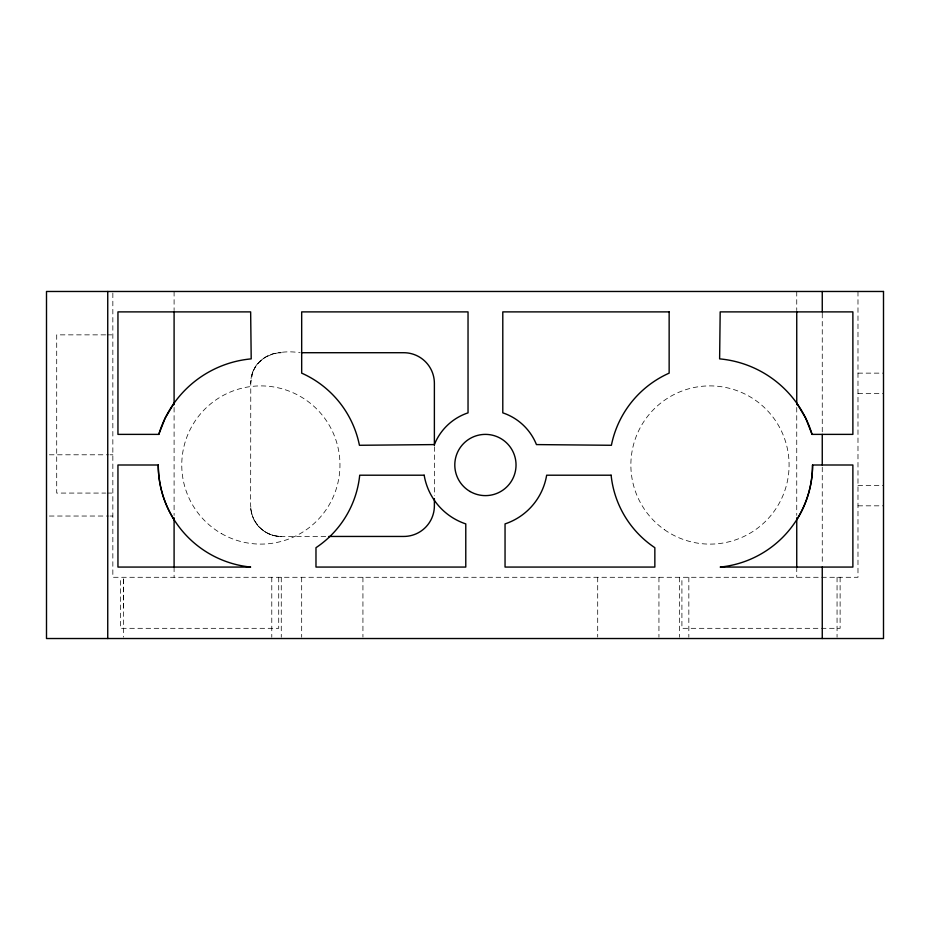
<?xml version="1.0" encoding="UTF-8"?>
<svg xmlns="http://www.w3.org/2000/svg" width="930" height="930" viewBox="0 0 930 930"><rect width="100%" height="100%" fill="white"/><g stroke="black" fill="none" stroke-linecap="round" stroke-linejoin="round"><path stroke-width="0.7" stroke-dasharray="4.65 3.49" d="M123.562 607.906L123.562 577.286L123.562 637.131M250.775 380.591L250.647 505.827L251.832 514.255M251.832 374.918C257.215 353.853 281.534 349.726 300.006 352.714M105.648 334.858L56.707 334.858L56.707 493.074L105.648 493.074M107.09 334.858L112.844 334.858M857.983 373.139L883.5 373.139M857.983 393.553L883.5 393.553M49.383 454.793L108.519 454.793M109.961 454.793L112.844 454.793M857.983 485.414L883.5 485.414M107.09 493.074L112.844 493.074M857.983 505.827L883.5 505.827M49.383 516.034L108.519 516.034M109.961 516.034L112.844 516.034M254.064 519.893C259.156 529.902 270.037 536.517 281.267 536.447L327.383 536.447M278.512 536.331C264.027 535.215 252.309 522.858 250.775 508.582M857.983 291.474L857.983 577.286L112.844 577.286L112.844 291.474M840.115 577.286L840.115 628.32L681.911 628.32L681.911 577.286M837.058 577.286L837.058 637.248M822.26 313.259L822.26 432.334M822.26 467.174L822.26 564.464M796.743 291.474L796.743 310.527M796.743 407.445L796.743 515.406M796.743 567.068L796.743 577.286M688.839 577.286L688.839 637.248M679.353 577.286L679.353 637.248M658.94 577.286L658.94 637.248M597.699 577.286L597.699 637.096M434.38 446.749L434.38 495.737M362.933 577.286L362.933 637.096M301.68 577.286L301.68 637.248M281.267 577.286L281.267 637.248M278.721 577.286L278.721 628.32L120.505 628.32L120.505 577.286M271.781 577.286L271.781 637.248M174.096 291.474L174.096 310.527M174.096 407.445L174.096 515.406M174.096 567.068L174.096 577.286M281.267 536.447A30.62 30.62 0 0 1 250.647 505.827M252.797 372.07L250.647 383.346A30.62 30.62 0 0 1 281.267 352.714C268.979 352.714 257.343 360.654 252.797 372.07M664.427 529.682A79.108 79.108 0 0 0 788.768 472.103A79.108 79.108 0 0 0 676.738 393.216A79.108 79.108 0 0 0 664.427 529.682M221.305 533.506A79.108 79.108 0 0 0 339.962 465A79.108 79.108 0 0 0 221.305 396.494A79.108 79.108 0 0 0 221.305 533.506"/><path stroke-width="1.4" d="M812.553 465A102.579 102.579 0 0 1 720.18 567.068L852.88 567.068L852.88 465L812.553 465C812.588 484.251 807.031 503.467 796.743 519.731M158.786 434.38A106.566 106.566 0 0 1 251.205 358.875L250.647 311.887L117.947 311.887L117.947 434.38L158.786 434.38L165.145 418.14L174.096 403.12M301.448 352.714L403.76 352.714A30.62 30.62 0 0 1 434.38 383.346L434.38 445.307M812.053 434.38L852.88 434.38L852.88 311.887L720.18 311.887L719.622 358.875A106.566 106.566 0 0 1 812.053 434.38L805.682 418.14L796.743 403.12M158.274 465L117.947 465L117.947 567.068L250.647 567.068A102.579 102.579 0 0 1 158.274 465C158.24 484.251 163.796 503.467 174.096 519.731M328.825 536.447L403.76 536.447A30.62 30.62 0 0 0 434.38 505.827L434.38 498.62M822.26 291.474L822.26 311.887M822.26 434.38L822.26 465M822.26 567.068L822.26 638.526M796.743 311.783L796.743 404.631M796.743 517.801L796.743 567.126M174.096 311.783L174.096 404.631M174.096 517.801L174.096 567.126M107.741 291.474L107.741 638.526M434.38 444.587L359.433 445.284A100.533 100.533 0 0 0 301.68 373.139L301.68 311.887L468.034 311.887L468.034 412.85A54.963 54.963 0 0 0 434.38 444.587M883.5 291.474L46.5 291.474L46.5 638.526L883.5 638.526L883.5 291.474M669.147 311.887L502.793 311.887L502.793 412.85A54.963 54.963 0 0 1 536.447 444.587L611.394 445.284A100.533 100.533 0 0 1 669.147 373.139L669.147 311.887M424.173 475.207L359.712 475.207A99.382 99.382 0 0 1 315.979 547.689L315.979 567.068L465.779 567.068L465.779 523.904A62.089 62.089 0 0 1 424.173 475.207M611.115 475.207L546.654 475.207A62.089 62.089 0 0 1 505.048 523.904L505.048 567.068L654.848 567.068L654.848 547.689A99.382 99.382 0 0 1 611.115 475.207M470.103 491.517A30.62 30.62 0 0 0 516.034 465A30.62 30.62 0 0 0 470.103 438.483A30.62 30.62 0 0 0 470.103 491.517"/></g></svg>
